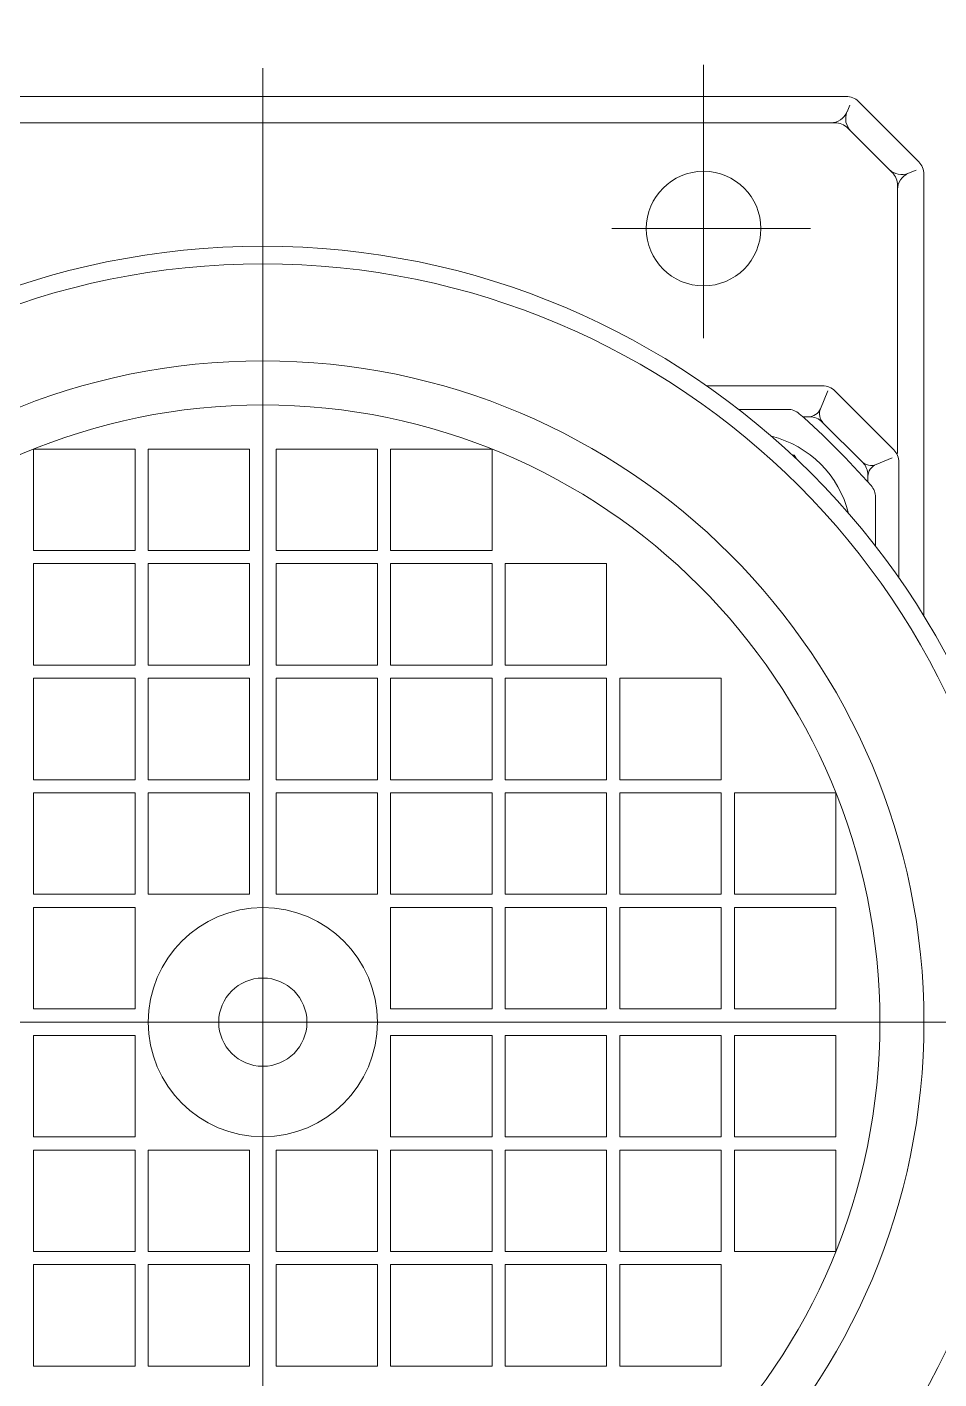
# Model space of a CAD drawing. Header units: millimetres. Extents: x 226317 to 226469, y 8188100 to 8188260.
# Drawn here: x 226393.8782 to 226393.9817, y 8188235.6684 to 8188235.8217 of the extents above; entities that cross this region are included whole.
import ezdxf

# ---------------------------------------------------------------- set-up
doc = ezdxf.new("R2010")
doc.units = ezdxf.units.MM
doc.linetypes.add('IMPORT-RAYABARRA', pattern=[0.8499999999999998, 0.2999999999999999, -0.2999999999999999, 0, -0.25])
doc.layers.add('0-BLOCK-SANIT', color=8, linetype='Continuous', lineweight=25)
doc.layers.add('MQ.TUBERÍA PVC 20mmø', color=3, linetype='IMPORT-RAYABARRA')

# ---------------------------------------------------------------- blocks, each defined once
blk = doc.blocks.new('ASDA')
at = {"layer": '0-BLOCK-SANIT', "color": 8, "lineweight": 0}
for p, q in [((-1.772102834132966, -5.13368521630764, -9.698933451613519e-07), (-1.772102834132966, -4.916381139308214, -9.698933451613519e-07)), ((-1.772102834132966, -5.13368521630764, -9.698933451613519e-07), (-1.772102834132966, -4.916381139308214, -9.698933451613519e-07)), ((-1.722102589381393, -4.946994328871369, -9.698933451613519e-07), (-1.722102589381393, -4.91601013764739, -9.698933451613519e-07)), ((-1.722102589381393, -4.946994328871369, -9.698933451613519e-07), (-1.722102589381393, -4.91601013764739, -9.698933451613519e-07)), ((-1.705933398974594, -4.91958493553102, -9.698933451613519e-07), (-1.838275195506867, -4.91958493553102, -9.698933451613519e-07)), ((-1.705933398974594, -4.91958493553102, -9.698933451613519e-07), (-1.838275195506867, -4.91958493553102, -9.698933451613519e-07)), ((-1.697689674270805, -4.926999688148499, -9.698933451613519e-07), (-1.704518107173499, -4.920171430334449, -9.698933451613519e-07)), ((-1.697689674270805, -4.926999688148499, -9.698933451613519e-07), (-1.704518107173499, -4.920171430334449, -9.698933451613519e-07)), ((-1.705515538749751, -4.920582154765725, -9.698933451613519e-07), (-1.705833903921302, -4.921350736171007, -9.698933451613519e-07)), ((-1.705515538749751, -4.920582154765725, -9.698933451613519e-07), (-1.705833903921302, -4.921350736171007, -9.698933451613519e-07)), ((-1.707175585848745, -4.922584936022758, -9.698933451613519e-07), (-1.837032032606658, -4.922584936022758, -9.698933451613519e-07)), ((-1.707175585848745, -4.922584936022758, -9.698933451613519e-07), (-1.837032032606658, -4.922584936022758, -9.698933451613519e-07)), ((-1.700689682213124, -4.928242342546582, -9.698933451613519e-07), (-1.705760510114487, -4.923171643167734, -9.698933451613519e-07)), ((-1.700689682213124, -4.928242342546582, -9.698933451613519e-07), (-1.705760510114487, -4.923171643167734, -9.698933451613519e-07)), ((-1.697993510810193, -4.927953684702516, -9.698933451613519e-07), (-1.698869347048458, -4.928316472098231, -9.698933451613519e-07)), ((-1.697993510810193, -4.927953684702516, -9.698933451613519e-07), (-1.698869347048458, -4.928316472098231, -9.698933451613519e-07)), ((-1.697104298917111, -4.978549962863326, -9.698933451613519e-07), (-1.697104298917111, -4.928413519635797, -9.698933451613519e-07)), ((-1.697104298917111, -4.978549962863326, -9.698933451613519e-07), (-1.697104298917111, -4.928413519635797, -9.698933451613519e-07)), ((-1.700104299408849, -4.960093267261982, -9.698933451613519e-07), (-1.700104299408849, -4.929656164720654, -9.698933451613519e-07)), ((-1.700104299408849, -4.960093267261982, -9.698933451613519e-07), (-1.700104299408849, -4.929656164720654, -9.698933451613519e-07)), ((-1.732515675423201, -4.934584967792034, -9.698933451613519e-07), (-1.709959767234977, -4.934584967792034, -9.698933451613519e-07)), ((-1.732515675423201, -4.934584967792034, -9.698933451613519e-07), (-1.709959767234977, -4.934584967792034, -9.698933451613519e-07)), ((-1.721739794535097, -4.952421423047781, -9.698933451613519e-07), (-1.708604542014655, -4.952421423047781, -9.698933451613519e-07)), ((-1.721739794535097, -4.952421423047781, -9.698933451613519e-07), (-1.708604542014655, -4.952421423047781, -9.698933451613519e-07)), ((-1.708003678766545, -4.952973105013371, -9.698933451613519e-07), (-1.708847140369471, -4.955009367316961, -9.698933451613519e-07)), ((-1.708003678766545, -4.952973105013371, -9.698933451613519e-07), (-1.708847140369471, -4.955009367316961, -9.698933451613519e-07)), ((-1.700525549647864, -4.959671990945935, -9.698933451613519e-07), (-1.707190233690199, -4.95300730317831, -9.698933451613519e-07)), ((-1.700525549647864, -4.959671990945935, -9.698933451613519e-07), (-1.707190233690199, -4.95300730317831, -9.698933451613519e-07)), ((-1.712571827170905, -4.955084936693311, -9.698933451613519e-07), (-1.718123586324509, -4.955084936693311, -9.698933451613519e-07)), ((-1.712571827170905, -4.955084936693311, -9.698933451613519e-07), (-1.718123586324509, -4.955084936693311, -9.698933451613519e-07)), ((-1.710060107929166, -4.955934941768646, -9.698933451613519e-07), (-1.710854298842605, -4.955934941768646, -9.698933451613519e-07)), ((-1.710060107929166, -4.955934941768646, -9.698933451613519e-07), (-1.710854298842605, -4.955934941768646, -9.698933451613519e-07)), ((-1.704039070231374, -4.961127378046513, -9.698933451613519e-07), (-1.708645622653421, -4.956520827487111, -9.698933451613519e-07)), ((-1.704039070231374, -4.961127378046513, -9.698933451613519e-07), (-1.708645622653421, -4.956520827487111, -9.698933451613519e-07)), ((-1.786602833715733, -4.959584936499596, -9.698933451613519e-07), (-1.798102834669407, -4.959584936499596, -9.698933451613519e-07)), ((-1.798102834669407, -4.959584936499596, -9.698933451613519e-07), (-1.798102834669407, -4.971084935590625, -9.698933451613519e-07)), ((-1.786602833715733, -4.959584936499596, -9.698933451613519e-07), (-1.798102834669407, -4.959584936499596, -9.698933451613519e-07)), ((-1.798102834669407, -4.959584936499596, -9.698933451613519e-07), (-1.798102834669407, -4.971084935590625, -9.698933451613519e-07)), ((-1.786602833715733, -4.959584936499596, -9.698933451613519e-07), (-1.786602833715733, -4.971084935590625, -9.698933451613519e-07)), ((-1.786602833715733, -4.959584936499596, -9.698933451613519e-07), (-1.786602833715733, -4.971084935590625, -9.698933451613519e-07)), ((-1.785102834401187, -4.959584936499596, -9.698933451613519e-07), (-1.785102834401187, -4.971084935590625, -9.698933451613519e-07)), ((-1.773602833447512, -4.959584936499596, -9.698933451613519e-07), (-1.785102834401187, -4.959584936499596, -9.698933451613519e-07)), ((-1.785102834401187, -4.959584936499596, -9.698933451613519e-07), (-1.785102834401187, -4.971084935590625, -9.698933451613519e-07)), ((-1.773602833447512, -4.959584936499596, -9.698933451613519e-07), (-1.785102834401187, -4.959584936499596, -9.698933451613519e-07)), ((-1.773602833447512, -4.959584936499596, -9.698933451613519e-07), (-1.773602833447512, -4.971084935590625, -9.698933451613519e-07)), ((-1.773602833447512, -4.959584936499596, -9.698933451613519e-07), (-1.773602833447512, -4.971084935590625, -9.698933451613519e-07)), ((-1.770602832955774, -4.971084935590625, -9.698933451613519e-07), (-1.770602832955774, -4.959584936499596, -9.698933451613519e-07)), ((-1.759102833864745, -4.959584936499596, -9.698933451613519e-07), (-1.770602832955774, -4.959584936499596, -9.698933451613519e-07)), ((-1.770602832955774, -4.971084935590625, -9.698933451613519e-07), (-1.770602832955774, -4.959584936499596, -9.698933451613519e-07)), ((-1.759102833864745, -4.959584936499596, -9.698933451613519e-07), (-1.770602832955774, -4.959584936499596, -9.698933451613519e-07)), ((-1.759102833864745, -4.971084935590625, -9.698933451613519e-07), (-1.759102833864745, -4.959584936499596, -9.698933451613519e-07)), ((-1.759102833864745, -4.971084935590625, -9.698933451613519e-07), (-1.759102833864745, -4.959584936499596, -9.698933451613519e-07)), ((-1.757602834550198, -4.971084935590625, -9.698933451613519e-07), (-1.757602834550198, -4.959584936499596, -9.698933451613519e-07)), ((-1.746102835459169, -4.959584936499596, -9.698933451613519e-07), (-1.757602834550198, -4.959584936499596, -9.698933451613519e-07)), ((-1.746102835459169, -4.959584936499596, -9.698933451613519e-07), (-1.757602834550198, -4.959584936499596, -9.698933451613519e-07)), ((-1.757602834550198, -4.971084935590625, -9.698933451613519e-07), (-1.757602834550198, -4.959584936499596, -9.698933451613519e-07)), ((-1.746102835459169, -4.971084935590625, -9.698933451613519e-07), (-1.746102835459169, -4.959584936499596, -9.698933451613519e-07)), ((-1.746102835459169, -4.971084935590625, -9.698933451613519e-07), (-1.746102835459169, -4.959584936499596, -9.698933451613519e-07)), ((-1.712025440705474, -4.960283299908042, -9.698933451613519e-07), (-1.711816217226442, -4.960283299908042, -9.698933451613519e-07)), ((-1.712025440705474, -4.960283299908042, -9.698933451613519e-07), (-1.711816217226442, -4.960283299908042, -9.698933451613519e-07)), ((-1.711816323397215, -4.960283393040299, -9.698933451613519e-07), (-1.711567846534308, -4.96071376465261, -9.698933451613519e-07)), ((-1.711816323397215, -4.960283393040299, -9.698933451613519e-07), (-1.711567846534308, -4.96071376465261, -9.698933451613519e-07)), ((-1.700723822636064, -4.960582457482815, -9.698933451613519e-07), (-1.702527373505291, -4.961329514160752, -9.698933451613519e-07)), ((-1.700723822636064, -4.960582457482815, -9.698933451613519e-07), (-1.702527373505291, -4.961329514160752, -9.698933451613519e-07)), ((-1.699939501879271, -4.961086248978972, -9.698933451613519e-07), (-1.699939501879271, -4.974221715703607, -9.698933451613519e-07)), ((-1.699939501879271, -4.961086248978972, -9.698933451613519e-07), (-1.699939501879271, -4.974221715703607, -9.698933451613519e-07)), ((-1.703452929330524, -4.96254150941968, -9.698933451613519e-07), (-1.703452929330524, -4.963336065411568, -9.698933451613519e-07)), ((-1.703452929330524, -4.96254150941968, -9.698933451613519e-07), (-1.703452929330524, -4.963336065411568, -9.698933451613519e-07)), ((-1.70260112680262, -4.970607977360487, -9.698933451613519e-07), (-1.70260112680262, -4.965055547654629, -9.698933451613519e-07)), ((-1.70260112680262, -4.970607977360487, -9.698933451613519e-07), (-1.70260112680262, -4.965055547654629, -9.698933451613519e-07)), ((-1.786602833715733, -4.971084935590625, -9.698933451613519e-07), (-1.798102834669407, -4.971084935590625, -9.698933451613519e-07)), ((-1.786602833715733, -4.971084935590625, -9.698933451613519e-07), (-1.798102834669407, -4.971084935590625, -9.698933451613519e-07)), ((-1.773602833447512, -4.971084935590625, -9.698933451613519e-07), (-1.785102834401187, -4.971084935590625, -9.698933451613519e-07)), ((-1.773602833447512, -4.971084935590625, -9.698933451613519e-07), (-1.785102834401187, -4.971084935590625, -9.698933451613519e-07)), ((-1.759102833864745, -4.971084935590625, -9.698933451613519e-07), (-1.770602832955774, -4.971084935590625, -9.698933451613519e-07)), ((-1.759102833864745, -4.971084935590625, -9.698933451613519e-07), (-1.770602832955774, -4.971084935590625, -9.698933451613519e-07)), ((-1.746102835459169, -4.971084935590625, -9.698933451613519e-07), (-1.757602834550198, -4.971084935590625, -9.698933451613519e-07)), ((-1.746102835459169, -4.971084935590625, -9.698933451613519e-07), (-1.757602834550198, -4.971084935590625, -9.698933451613519e-07)), ((-1.786602833715733, -4.972584934905171, -9.698933451613519e-07), (-1.798102834669407, -4.972584934905171, -9.698933451613519e-07)), ((-1.798102834669407, -4.972584934905171, -9.698933451613519e-07), (-1.798102834669407, -4.984084935858846, -9.698933451613519e-07)), ((-1.786602833715733, -4.972584934905171, -9.698933451613519e-07), (-1.798102834669407, -4.972584934905171, -9.698933451613519e-07)), ((-1.798102834669407, -4.972584934905171, -9.698933451613519e-07), (-1.798102834669407, -4.984084935858846, -9.698933451613519e-07)), ((-1.786602833715733, -4.972584934905171, -9.698933451613519e-07), (-1.786602833715733, -4.984084935858846, -9.698933451613519e-07)), ((-1.786602833715733, -4.972584934905171, -9.698933451613519e-07), (-1.786602833715733, -4.984084935858846, -9.698933451613519e-07)), ((-1.773602833447512, -4.972584934905171, -9.698933451613519e-07), (-1.785102834401187, -4.972584934905171, -9.698933451613519e-07)), ((-1.785102834401187, -4.972584934905171, -9.698933451613519e-07), (-1.785102834401187, -4.984084935858846, -9.698933451613519e-07)), ((-1.773602833447512, -4.972584934905171, -9.698933451613519e-07), (-1.785102834401187, -4.972584934905171, -9.698933451613519e-07)), ((-1.785102834401187, -4.972584934905171, -9.698933451613519e-07), (-1.785102834401187, -4.984084935858846, -9.698933451613519e-07)), ((-1.773602833447512, -4.972584934905171, -9.698933451613519e-07), (-1.773602833447512, -4.984084935858846, -9.698933451613519e-07)), ((-1.773602833447512, -4.972584934905171, -9.698933451613519e-07), (-1.773602833447512, -4.984084935858846, -9.698933451613519e-07)), ((-1.759102833864745, -4.972584934905171, -9.698933451613519e-07), (-1.770602832955774, -4.972584934905171, -9.698933451613519e-07)), ((-1.770602832955774, -4.984084935858846, -9.698933451613519e-07), (-1.770602832955774, -4.972584934905171, -9.698933451613519e-07)), ((-1.770602832955774, -4.984084935858846, -9.698933451613519e-07), (-1.770602832955774, -4.972584934905171, -9.698933451613519e-07)), ((-1.759102833864745, -4.972584934905171, -9.698933451613519e-07), (-1.770602832955774, -4.972584934905171, -9.698933451613519e-07)), ((-1.759102833864745, -4.984084935858846, -9.698933451613519e-07), (-1.759102833864745, -4.972584934905171, -9.698933451613519e-07)), ((-1.759102833864745, -4.984084935858846, -9.698933451613519e-07), (-1.759102833864745, -4.972584934905171, -9.698933451613519e-07)), ((-1.757602834550198, -4.984084935858846, -9.698933451613519e-07), (-1.757602834550198, -4.972584934905171, -9.698933451613519e-07)), ((-1.746102835459169, -4.972584934905171, -9.698933451613519e-07), (-1.757602834550198, -4.972584934905171, -9.698933451613519e-07)), ((-1.746102835459169, -4.972584934905171, -9.698933451613519e-07), (-1.757602834550198, -4.972584934905171, -9.698933451613519e-07)), ((-1.757602834550198, -4.984084935858846, -9.698933451613519e-07), (-1.757602834550198, -4.972584934905171, -9.698933451613519e-07)), ((-1.746102835459169, -4.984084935858846, -9.698933451613519e-07), (-1.746102835459169, -4.972584934905171, -9.698933451613519e-07)), ((-1.746102835459169, -4.984084935858846, -9.698933451613519e-07), (-1.746102835459169, -4.972584934905171, -9.698933451613519e-07)), ((-1.744602834281977, -4.984084935858846, -9.698933451613519e-07), (-1.744602834281977, -4.972584934905171, -9.698933451613519e-07)), ((-1.733102833328303, -4.972584934905171, -9.698933451613519e-07), (-1.744602834281977, -4.972584934905171, -9.698933451613519e-07)), ((-1.733102833328303, -4.972584934905171, -9.698933451613519e-07), (-1.744602834281977, -4.972584934905171, -9.698933451613519e-07)), ((-1.744602834281977, -4.984084935858846, -9.698933451613519e-07), (-1.744602834281977, -4.972584934905171, -9.698933451613519e-07)), ((-1.733102833328303, -4.984084935858846, -9.698933451613519e-07), (-1.733102833328303, -4.972584934905171, -9.698933451613519e-07)), ((-1.733102833328303, -4.984084935858846, -9.698933451613519e-07), (-1.733102833328303, -4.972584934905171, -9.698933451613519e-07)), ((-1.786602833715733, -4.984084935858846, -9.698933451613519e-07), (-1.798102834669407, -4.984084935858846, -9.698933451613519e-07)), ((-1.786602833715733, -4.984084935858846, -9.698933451613519e-07), (-1.798102834669407, -4.984084935858846, -9.698933451613519e-07)), ((-1.773602833447512, -4.984084935858846, -9.698933451613519e-07), (-1.785102834401187, -4.984084935858846, -9.698933451613519e-07)), ((-1.773602833447512, -4.984084935858846, -9.698933451613519e-07), (-1.785102834401187, -4.984084935858846, -9.698933451613519e-07)), ((-1.759102833864745, -4.984084935858846, -9.698933451613519e-07), (-1.770602832955774, -4.984084935858846, -9.698933451613519e-07)), ((-1.759102833864745, -4.984084935858846, -9.698933451613519e-07), (-1.770602832955774, -4.984084935858846, -9.698933451613519e-07)), ((-1.746102835459169, -4.984084935858846, -9.698933451613519e-07), (-1.757602834550198, -4.984084935858846, -9.698933451613519e-07)), ((-1.746102835459169, -4.984084935858846, -9.698933451613519e-07), (-1.757602834550198, -4.984084935858846, -9.698933451613519e-07)), ((-1.733102833328303, -4.984084935858846, -9.698933451613519e-07), (-1.744602834281977, -4.984084935858846, -9.698933451613519e-07)), ((-1.733102833328303, -4.984084935858846, -9.698933451613519e-07), (-1.744602834281977, -4.984084935858846, -9.698933451613519e-07)), ((-1.786602833715733, -4.985584935173392, -9.698933451613519e-07), (-1.798102834669407, -4.985584935173392, -9.698933451613519e-07)), ((-1.798102834669407, -4.985584935173392, -9.698933451613519e-07), (-1.798102834669407, -4.997084936127067, -9.698933451613519e-07)), ((-1.786602833715733, -4.985584935173392, -9.698933451613519e-07), (-1.798102834669407, -4.985584935173392, -9.698933451613519e-07)), ((-1.798102834669407, -4.985584935173392, -9.698933451613519e-07), (-1.798102834669407, -4.997084936127067, -9.698933451613519e-07)), ((-1.786602833715733, -4.985584935173392, -9.698933451613519e-07), (-1.786602833715733, -4.997084936127067, -9.698933451613519e-07)), ((-1.786602833715733, -4.985584935173392, -9.698933451613519e-07), (-1.786602833715733, -4.997084936127067, -9.698933451613519e-07)), ((-1.773602833447512, -4.985584935173392, -9.698933451613519e-07), (-1.785102834401187, -4.985584935173392, -9.698933451613519e-07)), ((-1.785102834401187, -4.985584935173392, -9.698933451613519e-07), (-1.785102834401187, -4.997084936127067, -9.698933451613519e-07)), ((-1.773602833447512, -4.985584935173392, -9.698933451613519e-07), (-1.785102834401187, -4.985584935173392, -9.698933451613519e-07)), ((-1.785102834401187, -4.985584935173392, -9.698933451613519e-07), (-1.785102834401187, -4.997084936127067, -9.698933451613519e-07)), ((-1.773602833447512, -4.985584935173392, -9.698933451613519e-07), (-1.773602833447512, -4.997084936127067, -9.698933451613519e-07)), ((-1.773602833447512, -4.985584935173392, -9.698933451613519e-07), (-1.773602833447512, -4.997084936127067, -9.698933451613519e-07)), ((-1.759102833864745, -4.985584935173392, -9.698933451613519e-07), (-1.770602832955774, -4.985584935173392, -9.698933451613519e-07)), ((-1.770602832955774, -4.997084936127067, -9.698933451613519e-07), (-1.770602832955774, -4.985584935173392, -9.698933451613519e-07)), ((-1.770602832955774, -4.997084936127067, -9.698933451613519e-07), (-1.770602832955774, -4.985584935173392, -9.698933451613519e-07)), ((-1.759102833864745, -4.985584935173392, -9.698933451613519e-07), (-1.770602832955774, -4.985584935173392, -9.698933451613519e-07)), ((-1.759102833864745, -4.997084936127067, -9.698933451613519e-07), (-1.759102833864745, -4.985584935173392, -9.698933451613519e-07)), ((-1.759102833864745, -4.997084936127067, -9.698933451613519e-07), (-1.759102833864745, -4.985584935173392, -9.698933451613519e-07)), ((-1.757602834550198, -4.997084936127067, -9.698933451613519e-07), (-1.757602834550198, -4.985584935173392, -9.698933451613519e-07)), ((-1.746102835459169, -4.985584935173392, -9.698933451613519e-07), (-1.757602834550198, -4.985584935173392, -9.698933451613519e-07)), ((-1.746102835459169, -4.985584935173392, -9.698933451613519e-07), (-1.757602834550198, -4.985584935173392, -9.698933451613519e-07)), ((-1.757602834550198, -4.997084936127067, -9.698933451613519e-07), (-1.757602834550198, -4.985584935173392, -9.698933451613519e-07)), ((-1.746102835459169, -4.997084936127067, -9.698933451613519e-07), (-1.746102835459169, -4.985584935173392, -9.698933451613519e-07)), ((-1.746102835459169, -4.997084936127067, -9.698933451613519e-07), (-1.746102835459169, -4.985584935173392, -9.698933451613519e-07)), ((-1.744602834281977, -4.997084936127067, -9.698933451613519e-07), (-1.744602834281977, -4.985584935173392, -9.698933451613519e-07)), ((-1.733102833328303, -4.985584935173392, -9.698933451613519e-07), (-1.744602834281977, -4.985584935173392, -9.698933451613519e-07)), ((-1.744602834281977, -4.997084936127067, -9.698933451613519e-07), (-1.744602834281977, -4.985584935173392, -9.698933451613519e-07)), ((-1.733102833328303, -4.985584935173392, -9.698933451613519e-07), (-1.744602834281977, -4.985584935173392, -9.698933451613519e-07)), ((-1.733102833328303, -4.997084936127067, -9.698933451613519e-07), (-1.733102833328303, -4.985584935173392, -9.698933451613519e-07)), ((-1.733102833328303, -4.997084936127067, -9.698933451613519e-07), (-1.733102833328303, -4.985584935173392, -9.698933451613519e-07)), ((-1.731602834013756, -4.997084936127067, -9.698933451613519e-07), (-1.731602834013756, -4.985584935173392, -9.698933451613519e-07)), ((-1.720102833060082, -4.985584935173392, -9.698933451613519e-07), (-1.731602834013756, -4.985584935173392, -9.698933451613519e-07)), ((-1.720102833060082, -4.985584935173392, -9.698933451613519e-07), (-1.731602834013756, -4.985584935173392, -9.698933451613519e-07)), ((-1.731602834013756, -4.997084936127067, -9.698933451613519e-07), (-1.731602834013756, -4.985584935173392, -9.698933451613519e-07)), ((-1.720102833060082, -4.997084936127067, -9.698933451613519e-07), (-1.720102833060082, -4.985584935173392, -9.698933451613519e-07)), ((-1.720102833060082, -4.997084936127067, -9.698933451613519e-07), (-1.720102833060082, -4.985584935173392, -9.698933451613519e-07)), ((-1.786602833715733, -4.997084936127067, -9.698933451613519e-07), (-1.798102834669407, -4.997084936127067, -9.698933451613519e-07)), ((-1.786602833715733, -4.997084936127067, -9.698933451613519e-07), (-1.798102834669407, -4.997084936127067, -9.698933451613519e-07)), ((-1.773602833447512, -4.997084936127067, -9.698933451613519e-07), (-1.785102834401187, -4.997084936127067, -9.698933451613519e-07)), ((-1.773602833447512, -4.997084936127067, -9.698933451613519e-07), (-1.785102834401187, -4.997084936127067, -9.698933451613519e-07)), ((-1.759102833864745, -4.997084936127067, -9.698933451613519e-07), (-1.770602832955774, -4.997084936127067, -9.698933451613519e-07)), ((-1.759102833864745, -4.997084936127067, -9.698933451613519e-07), (-1.770602832955774, -4.997084936127067, -9.698933451613519e-07)), ((-1.746102835459169, -4.997084936127067, -9.698933451613519e-07), (-1.757602834550198, -4.997084936127067, -9.698933451613519e-07)), ((-1.746102835459169, -4.997084936127067, -9.698933451613519e-07), (-1.757602834550198, -4.997084936127067, -9.698933451613519e-07)), ((-1.733102833328303, -4.997084936127067, -9.698933451613519e-07), (-1.744602834281977, -4.997084936127067, -9.698933451613519e-07)), ((-1.733102833328303, -4.997084936127067, -9.698933451613519e-07), (-1.744602834281977, -4.997084936127067, -9.698933451613519e-07)), ((-1.720102833060082, -4.997084936127067, -9.698933451613519e-07), (-1.731602834013756, -4.997084936127067, -9.698933451613519e-07)), ((-1.720102833060082, -4.997084936127067, -9.698933451613519e-07), (-1.731602834013756, -4.997084936127067, -9.698933451613519e-07)), ((-1.786602833715733, -4.998584935441613, -9.698933451613519e-07), (-1.798102834669407, -4.998584935441613, -9.698933451613519e-07)), ((-1.798102834669407, -4.998584935441613, -9.698933451613519e-07), (-1.798102834669407, -5.010084936395288, -9.698933451613519e-07)), ((-1.786602833715733, -4.998584935441613, -9.698933451613519e-07), (-1.798102834669407, -4.998584935441613, -9.698933451613519e-07)), ((-1.798102834669407, -4.998584935441613, -9.698933451613519e-07), (-1.798102834669407, -5.010084936395288, -9.698933451613519e-07)), ((-1.786602833715733, -4.998584935441613, -9.698933451613519e-07), (-1.786602833715733, -5.010084936395288, -9.698933451613519e-07)), ((-1.786602833715733, -4.998584935441613, -9.698933451613519e-07), (-1.786602833715733, -5.010084936395288, -9.698933451613519e-07)), ((-1.785102834401187, -4.998584935441613, -9.698933451613519e-07), (-1.785102834401187, -5.010084936395288, -9.698933451613519e-07)), ((-1.773602833447512, -4.998584935441613, -9.698933451613519e-07), (-1.785102834401187, -4.998584935441613, -9.698933451613519e-07)), ((-1.785102834401187, -4.998584935441613, -9.698933451613519e-07), (-1.785102834401187, -5.010084936395288, -9.698933451613519e-07)), ((-1.773602833447512, -4.998584935441613, -9.698933451613519e-07), (-1.785102834401187, -4.998584935441613, -9.698933451613519e-07)), ((-1.773602833447512, -4.998584935441613, -9.698933451613519e-07), (-1.773602833447512, -5.010084936395288, -9.698933451613519e-07)), ((-1.773602833447512, -4.998584935441613, -9.698933451613519e-07), (-1.773602833447512, -5.010084936395288, -9.698933451613519e-07)), ((-1.759102833864745, -4.998584935441613, -9.698933451613519e-07), (-1.770602832955774, -4.998584935441613, -9.698933451613519e-07)), ((-1.770602832955774, -5.010084936395288, -9.698933451613519e-07), (-1.770602832955774, -4.998584935441613, -9.698933451613519e-07)), ((-1.770602832955774, -5.010084936395288, -9.698933451613519e-07), (-1.770602832955774, -4.998584935441613, -9.698933451613519e-07)), ((-1.759102833864745, -4.998584935441613, -9.698933451613519e-07), (-1.770602832955774, -4.998584935441613, -9.698933451613519e-07)), ((-1.759102833864745, -5.010084936395288, -9.698933451613519e-07), (-1.759102833864745, -4.998584935441613, -9.698933451613519e-07)), ((-1.759102833864745, -5.010084936395288, -9.698933451613519e-07), (-1.759102833864745, -4.998584935441613, -9.698933451613519e-07)), ((-1.757602834550198, -5.010084936395288, -9.698933451613519e-07), (-1.757602834550198, -4.998584935441613, -9.698933451613519e-07)), ((-1.746102835459169, -4.998584935441613, -9.698933451613519e-07), (-1.757602834550198, -4.998584935441613, -9.698933451613519e-07)), ((-1.746102835459169, -4.998584935441613, -9.698933451613519e-07), (-1.757602834550198, -4.998584935441613, -9.698933451613519e-07)), ((-1.757602834550198, -5.010084936395288, -9.698933451613519e-07), (-1.757602834550198, -4.998584935441613, -9.698933451613519e-07)), ((-1.746102835459169, -5.010084936395288, -9.698933451613519e-07), (-1.746102835459169, -4.998584935441613, -9.698933451613519e-07)), ((-1.746102835459169, -5.010084936395288, -9.698933451613519e-07), (-1.746102835459169, -4.998584935441613, -9.698933451613519e-07)), ((-1.744602834281977, -5.010084936395288, -9.698933451613519e-07), (-1.744602834281977, -4.998584935441613, -9.698933451613519e-07)), ((-1.733102833328303, -4.998584935441613, -9.698933451613519e-07), (-1.744602834281977, -4.998584935441613, -9.698933451613519e-07)), ((-1.744602834281977, -5.010084936395288, -9.698933451613519e-07), (-1.744602834281977, -4.998584935441613, -9.698933451613519e-07)), ((-1.733102833328303, -4.998584935441613, -9.698933451613519e-07), (-1.744602834281977, -4.998584935441613, -9.698933451613519e-07)), ((-1.733102833328303, -5.010084936395288, -9.698933451613519e-07), (-1.733102833328303, -4.998584935441613, -9.698933451613519e-07)), ((-1.733102833328303, -5.010084936395288, -9.698933451613519e-07), (-1.733102833328303, -4.998584935441613, -9.698933451613519e-07)), ((-1.731602834013756, -5.010084936395288, -9.698933451613519e-07), (-1.731602834013756, -4.998584935441613, -9.698933451613519e-07)), ((-1.720102833060082, -4.998584935441613, -9.698933451613519e-07), (-1.731602834013756, -4.998584935441613, -9.698933451613519e-07)), ((-1.731602834013756, -5.010084936395288, -9.698933451613519e-07), (-1.731602834013756, -4.998584935441613, -9.698933451613519e-07)), ((-1.720102833060082, -4.998584935441613, -9.698933451613519e-07), (-1.731602834013756, -4.998584935441613, -9.698933451613519e-07)), ((-1.720102833060082, -5.010084936395288, -9.698933451613519e-07), (-1.720102833060082, -4.998584935441613, -9.698933451613519e-07)), ((-1.720102833060082, -5.010084936395288, -9.698933451613519e-07), (-1.720102833060082, -4.998584935441613, -9.698933451613519e-07)), ((-1.718602833745535, -5.010084936395288, -9.698933451613519e-07), (-1.718602833745535, -4.998584935441613, -9.698933451613519e-07)), ((-1.707102834654506, -4.998584935441613, -9.698933451613519e-07), (-1.718602833745535, -4.998584935441613, -9.698933451613519e-07)), ((-1.707102834654506, -4.998584935441613, -9.698933451613519e-07), (-1.718602833745535, -4.998584935441613, -9.698933451613519e-07)), ((-1.718602833745535, -5.010084936395288, -9.698933451613519e-07), (-1.718602833745535, -4.998584935441613, -9.698933451613519e-07)), ((-1.707102834654506, -5.010084936395288, -9.698933451613519e-07), (-1.707102834654506, -4.998584935441613, -9.698933451613519e-07)), ((-1.707102834654506, -5.010084936395288, -9.698933451613519e-07), (-1.707102834654506, -4.998584935441613, -9.698933451613519e-07)), ((-1.786602833715733, -5.010084936395288, -9.698933451613519e-07), (-1.798102834669407, -5.010084936395288, -9.698933451613519e-07)), ((-1.786602833715733, -5.010084936395288, -9.698933451613519e-07), (-1.798102834669407, -5.010084936395288, -9.698933451613519e-07)), ((-1.773602833447512, -5.010084936395288, -9.698933451613519e-07), (-1.785102834401187, -5.010084936395288, -9.698933451613519e-07)), ((-1.773602833447512, -5.010084936395288, -9.698933451613519e-07), (-1.785102834401187, -5.010084936395288, -9.698933451613519e-07)), ((-1.759102833864745, -5.010084936395288, -9.698933451613519e-07), (-1.770602832955774, -5.010084936395288, -9.698933451613519e-07)), ((-1.759102833864745, -5.010084936395288, -9.698933451613519e-07), (-1.770602832955774, -5.010084936395288, -9.698933451613519e-07)), ((-1.746102835459169, -5.010084936395288, -9.698933451613519e-07), (-1.757602834550198, -5.010084936395288, -9.698933451613519e-07)), ((-1.746102835459169, -5.010084936395288, -9.698933451613519e-07), (-1.757602834550198, -5.010084936395288, -9.698933451613519e-07)), ((-1.733102833328303, -5.010084936395288, -9.698933451613519e-07), (-1.744602834281977, -5.010084936395288, -9.698933451613519e-07)), ((-1.733102833328303, -5.010084936395288, -9.698933451613519e-07), (-1.744602834281977, -5.010084936395288, -9.698933451613519e-07)), ((-1.720102833060082, -5.010084936395288, -9.698933451613519e-07), (-1.731602834013756, -5.010084936395288, -9.698933451613519e-07)), ((-1.720102833060082, -5.010084936395288, -9.698933451613519e-07), (-1.731602834013756, -5.010084936395288, -9.698933451613519e-07)), ((-1.707102834654506, -5.010084936395288, -9.698933451613519e-07), (-1.718602833745535, -5.010084936395288, -9.698933451613519e-07)), ((-1.707102834654506, -5.010084936395288, -9.698933451613519e-07), (-1.718602833745535, -5.010084936395288, -9.698933451613519e-07)), ((-1.786602833715733, -5.011584935709834, -9.698933451613519e-07), (-1.798102834669407, -5.011584935709834, -9.698933451613519e-07)), ((-1.798102834669407, -5.011584935709834, -9.698933451613519e-07), (-1.798102834669407, -5.023084936663508, -9.698933451613519e-07)), ((-1.786602833715733, -5.011584935709834, -9.698933451613519e-07), (-1.798102834669407, -5.011584935709834, -9.698933451613519e-07)), ((-1.798102834669407, -5.011584935709834, -9.698933451613519e-07), (-1.798102834669407, -5.023084936663508, -9.698933451613519e-07)), ((-1.786602833715733, -5.011584935709834, -9.698933451613519e-07), (-1.786602833715733, -5.023084936663508, -9.698933451613519e-07)), ((-1.786602833715733, -5.011584935709834, -9.698933451613519e-07), (-1.786602833715733, -5.023084936663508, -9.698933451613519e-07)), ((-1.746102835459169, -5.011584935709834, -9.698933451613519e-07), (-1.757602834550198, -5.011584935709834, -9.698933451613519e-07)), ((-1.757602834550198, -5.023084936663508, -9.698933451613519e-07), (-1.757602834550198, -5.011584935709834, -9.698933451613519e-07)), ((-1.746102835459169, -5.011584935709834, -9.698933451613519e-07), (-1.757602834550198, -5.011584935709834, -9.698933451613519e-07)), ((-1.757602834550198, -5.023084936663508, -9.698933451613519e-07), (-1.757602834550198, -5.011584935709834, -9.698933451613519e-07)), ((-1.746102835459169, -5.023084936663508, -9.698933451613519e-07), (-1.746102835459169, -5.011584935709834, -9.698933451613519e-07)), ((-1.746102835459169, -5.023084936663508, -9.698933451613519e-07), (-1.746102835459169, -5.011584935709834, -9.698933451613519e-07)), ((-1.744602834281977, -5.023084936663508, -9.698933451613519e-07), (-1.744602834281977, -5.011584935709834, -9.698933451613519e-07)), ((-1.733102833328303, -5.011584935709834, -9.698933451613519e-07), (-1.744602834281977, -5.011584935709834, -9.698933451613519e-07)), ((-1.744602834281977, -5.023084936663508, -9.698933451613519e-07), (-1.744602834281977, -5.011584935709834, -9.698933451613519e-07)), ((-1.733102833328303, -5.011584935709834, -9.698933451613519e-07), (-1.744602834281977, -5.011584935709834, -9.698933451613519e-07)), ((-1.733102833328303, -5.023084936663508, -9.698933451613519e-07), (-1.733102833328303, -5.011584935709834, -9.698933451613519e-07)), ((-1.733102833328303, -5.023084936663508, -9.698933451613519e-07), (-1.733102833328303, -5.011584935709834, -9.698933451613519e-07)), ((-1.731602834013756, -5.023084936663508, -9.698933451613519e-07), (-1.731602834013756, -5.011584935709834, -9.698933451613519e-07)), ((-1.720102833060082, -5.011584935709834, -9.698933451613519e-07), (-1.731602834013756, -5.011584935709834, -9.698933451613519e-07)), ((-1.731602834013756, -5.023084936663508, -9.698933451613519e-07), (-1.731602834013756, -5.011584935709834, -9.698933451613519e-07)), ((-1.720102833060082, -5.011584935709834, -9.698933451613519e-07), (-1.731602834013756, -5.011584935709834, -9.698933451613519e-07)), ((-1.720102833060082, -5.023084936663508, -9.698933451613519e-07), (-1.720102833060082, -5.011584935709834, -9.698933451613519e-07)), ((-1.720102833060082, -5.023084936663508, -9.698933451613519e-07), (-1.720102833060082, -5.011584935709834, -9.698933451613519e-07)), ((-1.718602833745535, -5.023084936663508, -9.698933451613519e-07), (-1.718602833745535, -5.011584935709834, -9.698933451613519e-07)), ((-1.707102834654506, -5.011584935709834, -9.698933451613519e-07), (-1.718602833745535, -5.011584935709834, -9.698933451613519e-07)), ((-1.718602833745535, -5.023084936663508, -9.698933451613519e-07), (-1.718602833745535, -5.011584935709834, -9.698933451613519e-07)), ((-1.707102834654506, -5.011584935709834, -9.698933451613519e-07), (-1.718602833745535, -5.011584935709834, -9.698933451613519e-07)), ((-1.707102834654506, -5.023084936663508, -9.698933451613519e-07), (-1.707102834654506, -5.011584935709834, -9.698933451613519e-07)), ((-1.707102834654506, -5.023084936663508, -9.698933451613519e-07), (-1.707102834654506, -5.011584935709834, -9.698933451613519e-07)), ((-1.786602833715733, -5.023084936663508, -9.698933451613519e-07), (-1.798102834669407, -5.023084936663508, -9.698933451613519e-07)), ((-1.786602833715733, -5.023084936663508, -9.698933451613519e-07), (-1.798102834669407, -5.023084936663508, -9.698933451613519e-07)), ((-1.746102835459169, -5.023084936663508, -9.698933451613519e-07), (-1.757602834550198, -5.023084936663508, -9.698933451613519e-07)), ((-1.746102835459169, -5.023084936663508, -9.698933451613519e-07), (-1.757602834550198, -5.023084936663508, -9.698933451613519e-07)), ((-1.733102833328303, -5.023084936663508, -9.698933451613519e-07), (-1.744602834281977, -5.023084936663508, -9.698933451613519e-07)), ((-1.733102833328303, -5.023084936663508, -9.698933451613519e-07), (-1.744602834281977, -5.023084936663508, -9.698933451613519e-07)), ((-1.720102833060082, -5.023084936663508, -9.698933451613519e-07), (-1.731602834013756, -5.023084936663508, -9.698933451613519e-07)), ((-1.720102833060082, -5.023084936663508, -9.698933451613519e-07), (-1.731602834013756, -5.023084936663508, -9.698933451613519e-07)), ((-1.707102834654506, -5.023084936663508, -9.698933451613519e-07), (-1.718602833745535, -5.023084936663508, -9.698933451613519e-07)), ((-1.707102834654506, -5.023084936663508, -9.698933451613519e-07), (-1.718602833745535, -5.023084936663508, -9.698933451613519e-07)), ((-1.641520069388207, -5.024584935978055, -9.698933451613519e-07), (-1.902399708924349, -5.024584935978055, -9.698933451613519e-07)), ((-1.641520069388207, -5.024584935978055, -9.698933451613519e-07), (-1.902399708924349, -5.024584935978055, -9.698933451613519e-07)), ((-1.798102834669407, -5.026084935292602, -9.698933451613519e-07), (-1.786602833715733, -5.026084935292602, -9.698933451613519e-07)), ((-1.798102834669407, -5.026084935292602, -9.698933451613519e-07), (-1.798102834669407, -5.037584936246276, -9.698933451613519e-07)), ((-1.798102834669407, -5.026084935292602, -9.698933451613519e-07), (-1.786602833715733, -5.026084935292602, -9.698933451613519e-07)), ((-1.798102834669407, -5.026084935292602, -9.698933451613519e-07), (-1.798102834669407, -5.037584936246276, -9.698933451613519e-07)), ((-1.786602833715733, -5.026084935292602, -9.698933451613519e-07), (-1.786602833715733, -5.037584936246276, -9.698933451613519e-07)), ((-1.786602833715733, -5.026084935292602, -9.698933451613519e-07), (-1.786602833715733, -5.037584936246276, -9.698933451613519e-07)), ((-1.757602834550198, -5.037584936246276, -9.698933451613519e-07), (-1.757602834550198, -5.026084935292602, -9.698933451613519e-07)), ((-1.757602834550198, -5.037584936246276, -9.698933451613519e-07), (-1.757602834550198, -5.026084935292602, -9.698933451613519e-07)), ((-1.757602834550198, -5.026084935292602, -9.698933451613519e-07), (-1.746102835459169, -5.026084935292602, -9.698933451613519e-07)), ((-1.757602834550198, -5.026084935292602, -9.698933451613519e-07), (-1.746102835459169, -5.026084935292602, -9.698933451613519e-07)), ((-1.746102835459169, -5.037584936246276, -9.698933451613519e-07), (-1.746102835459169, -5.026084935292602, -9.698933451613519e-07)), ((-1.746102835459169, -5.037584936246276, -9.698933451613519e-07), (-1.746102835459169, -5.026084935292602, -9.698933451613519e-07)), ((-1.744602834281977, -5.037584936246276, -9.698933451613519e-07), (-1.744602834281977, -5.026084935292602, -9.698933451613519e-07)), ((-1.744602834281977, -5.037584936246276, -9.698933451613519e-07), (-1.744602834281977, -5.026084935292602, -9.698933451613519e-07)), ((-1.744602834281977, -5.026084935292602, -9.698933451613519e-07), (-1.733102833328303, -5.026084935292602, -9.698933451613519e-07)), ((-1.744602834281977, -5.026084935292602, -9.698933451613519e-07), (-1.733102833328303, -5.026084935292602, -9.698933451613519e-07)), ((-1.733102833328303, -5.037584936246276, -9.698933451613519e-07), (-1.733102833328303, -5.026084935292602, -9.698933451613519e-07)), ((-1.733102833328303, -5.037584936246276, -9.698933451613519e-07), (-1.733102833328303, -5.026084935292602, -9.698933451613519e-07)), ((-1.731602834013756, -5.037584936246276, -9.698933451613519e-07), (-1.731602834013756, -5.026084935292602, -9.698933451613519e-07)), ((-1.731602834013756, -5.037584936246276, -9.698933451613519e-07), (-1.731602834013756, -5.026084935292602, -9.698933451613519e-07)), ((-1.731602834013756, -5.026084935292602, -9.698933451613519e-07), (-1.720102833060082, -5.026084935292602, -9.698933451613519e-07)), ((-1.731602834013756, -5.026084935292602, -9.698933451613519e-07), (-1.720102833060082, -5.026084935292602, -9.698933451613519e-07)), ((-1.720102833060082, -5.037584936246276, -9.698933451613519e-07), (-1.720102833060082, -5.026084935292602, -9.698933451613519e-07)), ((-1.720102833060082, -5.037584936246276, -9.698933451613519e-07), (-1.720102833060082, -5.026084935292602, -9.698933451613519e-07)), ((-1.718602833745535, -5.026084935292602, -9.698933451613519e-07), (-1.707102834654506, -5.026084935292602, -9.698933451613519e-07)), ((-1.718602833745535, -5.037584936246276, -9.698933451613519e-07), (-1.718602833745535, -5.026084935292602, -9.698933451613519e-07)), ((-1.718602833745535, -5.026084935292602, -9.698933451613519e-07), (-1.707102834654506, -5.026084935292602, -9.698933451613519e-07)), ((-1.718602833745535, -5.037584936246276, -9.698933451613519e-07), (-1.718602833745535, -5.026084935292602, -9.698933451613519e-07)), ((-1.707102834654506, -5.037584936246276, -9.698933451613519e-07), (-1.707102834654506, -5.026084935292602, -9.698933451613519e-07)), ((-1.707102834654506, -5.037584936246276, -9.698933451613519e-07), (-1.707102834654506, -5.026084935292602, -9.698933451613519e-07)), ((-1.798102834669407, -5.037584936246276, -9.698933451613519e-07), (-1.786602833715733, -5.037584936246276, -9.698933451613519e-07)), ((-1.798102834669407, -5.037584936246276, -9.698933451613519e-07), (-1.786602833715733, -5.037584936246276, -9.698933451613519e-07)), ((-1.757602834550198, -5.037584936246276, -9.698933451613519e-07), (-1.746102835459169, -5.037584936246276, -9.698933451613519e-07)), ((-1.757602834550198, -5.037584936246276, -9.698933451613519e-07), (-1.746102835459169, -5.037584936246276, -9.698933451613519e-07)), ((-1.744602834281977, -5.037584936246276, -9.698933451613519e-07), (-1.733102833328303, -5.037584936246276, -9.698933451613519e-07)), ((-1.744602834281977, -5.037584936246276, -9.698933451613519e-07), (-1.733102833328303, -5.037584936246276, -9.698933451613519e-07)), ((-1.731602834013756, -5.037584936246276, -9.698933451613519e-07), (-1.720102833060082, -5.037584936246276, -9.698933451613519e-07)), ((-1.731602834013756, -5.037584936246276, -9.698933451613519e-07), (-1.720102833060082, -5.037584936246276, -9.698933451613519e-07)), ((-1.718602833745535, -5.037584936246276, -9.698933451613519e-07), (-1.707102834654506, -5.037584936246276, -9.698933451613519e-07)), ((-1.718602833745535, -5.037584936246276, -9.698933451613519e-07), (-1.707102834654506, -5.037584936246276, -9.698933451613519e-07)), ((-1.798102834669407, -5.039084935560822, -9.698933451613519e-07), (-1.798102834669407, -5.050584936514497, -9.698933451613519e-07)), ((-1.798102834669407, -5.039084935560822, -9.698933451613519e-07), (-1.786602833715733, -5.039084935560822, -9.698933451613519e-07)), ((-1.798102834669407, -5.039084935560822, -9.698933451613519e-07), (-1.798102834669407, -5.050584936514497, -9.698933451613519e-07)), ((-1.798102834669407, -5.039084935560822, -9.698933451613519e-07), (-1.786602833715733, -5.039084935560822, -9.698933451613519e-07)), ((-1.786602833715733, -5.039084935560822, -9.698933451613519e-07), (-1.786602833715733, -5.050584936514497, -9.698933451613519e-07)), ((-1.786602833715733, -5.039084935560822, -9.698933451613519e-07), (-1.786602833715733, -5.050584936514497, -9.698933451613519e-07)), ((-1.785102834401187, -5.039084935560822, -9.698933451613519e-07), (-1.773602833447512, -5.039084935560822, -9.698933451613519e-07)), ((-1.785102834401187, -5.039084935560822, -9.698933451613519e-07), (-1.785102834401187, -5.050584936514497, -9.698933451613519e-07)), ((-1.785102834401187, -5.039084935560822, -9.698933451613519e-07), (-1.773602833447512, -5.039084935560822, -9.698933451613519e-07)), ((-1.785102834401187, -5.039084935560822, -9.698933451613519e-07), (-1.785102834401187, -5.050584936514497, -9.698933451613519e-07)), ((-1.773602833447512, -5.039084935560822, -9.698933451613519e-07), (-1.773602833447512, -5.050584936514497, -9.698933451613519e-07)), ((-1.773602833447512, -5.039084935560822, -9.698933451613519e-07), (-1.773602833447512, -5.050584936514497, -9.698933451613519e-07)), ((-1.770602832955774, -5.050584936514497, -9.698933451613519e-07), (-1.770602832955774, -5.039084935560822, -9.698933451613519e-07)), ((-1.770602832955774, -5.039084935560822, -9.698933451613519e-07), (-1.759102833864745, -5.039084935560822, -9.698933451613519e-07)), ((-1.770602832955774, -5.050584936514497, -9.698933451613519e-07), (-1.770602832955774, -5.039084935560822, -9.698933451613519e-07)), ((-1.770602832955774, -5.039084935560822, -9.698933451613519e-07), (-1.759102833864745, -5.039084935560822, -9.698933451613519e-07)), ((-1.759102833864745, -5.050584936514497, -9.698933451613519e-07), (-1.759102833864745, -5.039084935560822, -9.698933451613519e-07)), ((-1.759102833864745, -5.050584936514497, -9.698933451613519e-07), (-1.759102833864745, -5.039084935560822, -9.698933451613519e-07)), ((-1.757602834550198, -5.039084935560822, -9.698933451613519e-07), (-1.746102835459169, -5.039084935560822, -9.698933451613519e-07)), ((-1.757602834550198, -5.039084935560822, -9.698933451613519e-07), (-1.746102835459169, -5.039084935560822, -9.698933451613519e-07)), ((-1.757602834550198, -5.050584936514497, -9.698933451613519e-07), (-1.757602834550198, -5.039084935560822, -9.698933451613519e-07)), ((-1.757602834550198, -5.050584936514497, -9.698933451613519e-07), (-1.757602834550198, -5.039084935560822, -9.698933451613519e-07)), ((-1.746102835459169, -5.050584936514497, -9.698933451613519e-07), (-1.746102835459169, -5.039084935560822, -9.698933451613519e-07)), ((-1.746102835459169, -5.050584936514497, -9.698933451613519e-07), (-1.746102835459169, -5.039084935560822, -9.698933451613519e-07)), ((-1.744602834281977, -5.039084935560822, -9.698933451613519e-07), (-1.733102833328303, -5.039084935560822, -9.698933451613519e-07)), ((-1.744602834281977, -5.039084935560822, -9.698933451613519e-07), (-1.733102833328303, -5.039084935560822, -9.698933451613519e-07)), ((-1.744602834281977, -5.050584936514497, -9.698933451613519e-07), (-1.744602834281977, -5.039084935560822, -9.698933451613519e-07)), ((-1.744602834281977, -5.050584936514497, -9.698933451613519e-07), (-1.744602834281977, -5.039084935560822, -9.698933451613519e-07)), ((-1.733102833328303, -5.050584936514497, -9.698933451613519e-07), (-1.733102833328303, -5.039084935560822, -9.698933451613519e-07)), ((-1.733102833328303, -5.050584936514497, -9.698933451613519e-07), (-1.733102833328303, -5.039084935560822, -9.698933451613519e-07)), ((-1.731602834013756, -5.039084935560822, -9.698933451613519e-07), (-1.720102833060082, -5.039084935560822, -9.698933451613519e-07)), ((-1.731602834013756, -5.039084935560822, -9.698933451613519e-07), (-1.720102833060082, -5.039084935560822, -9.698933451613519e-07)), ((-1.731602834013756, -5.050584936514497, -9.698933451613519e-07), (-1.731602834013756, -5.039084935560822, -9.698933451613519e-07)), ((-1.731602834013756, -5.050584936514497, -9.698933451613519e-07), (-1.731602834013756, -5.039084935560822, -9.698933451613519e-07)), ((-1.720102833060082, -5.050584936514497, -9.698933451613519e-07), (-1.720102833060082, -5.039084935560822, -9.698933451613519e-07)), ((-1.720102833060082, -5.050584936514497, -9.698933451613519e-07), (-1.720102833060082, -5.039084935560822, -9.698933451613519e-07)), ((-1.718602833745535, -5.039084935560822, -9.698933451613519e-07), (-1.707102834654506, -5.039084935560822, -9.698933451613519e-07)), ((-1.718602833745535, -5.039084935560822, -9.698933451613519e-07), (-1.707102834654506, -5.039084935560822, -9.698933451613519e-07)), ((-1.718602833745535, -5.050584936514497, -9.698933451613519e-07), (-1.718602833745535, -5.039084935560822, -9.698933451613519e-07)), ((-1.718602833745535, -5.050584936514497, -9.698933451613519e-07), (-1.718602833745535, -5.039084935560822, -9.698933451613519e-07)), ((-1.707102834654506, -5.050584936514497, -9.698933451613519e-07), (-1.707102834654506, -5.039084935560822, -9.698933451613519e-07)), ((-1.707102834654506, -5.050584936514497, -9.698933451613519e-07), (-1.707102834654506, -5.039084935560822, -9.698933451613519e-07)), ((-1.798102834669407, -5.050584936514497, -9.698933451613519e-07), (-1.786602833715733, -5.050584936514497, -9.698933451613519e-07)), ((-1.798102834669407, -5.050584936514497, -9.698933451613519e-07), (-1.786602833715733, -5.050584936514497, -9.698933451613519e-07)), ((-1.785102834401187, -5.050584936514497, -9.698933451613519e-07), (-1.773602833447512, -5.050584936514497, -9.698933451613519e-07)), ((-1.785102834401187, -5.050584936514497, -9.698933451613519e-07), (-1.773602833447512, -5.050584936514497, -9.698933451613519e-07)), ((-1.770602832955774, -5.050584936514497, -9.698933451613519e-07), (-1.759102833864745, -5.050584936514497, -9.698933451613519e-07)), ((-1.770602832955774, -5.050584936514497, -9.698933451613519e-07), (-1.759102833864745, -5.050584936514497, -9.698933451613519e-07)), ((-1.757602834550198, -5.050584936514497, -9.698933451613519e-07), (-1.746102835459169, -5.050584936514497, -9.698933451613519e-07)), ((-1.757602834550198, -5.050584936514497, -9.698933451613519e-07), (-1.746102835459169, -5.050584936514497, -9.698933451613519e-07)), ((-1.744602834281977, -5.050584936514497, -9.698933451613519e-07), (-1.733102833328303, -5.050584936514497, -9.698933451613519e-07)), ((-1.744602834281977, -5.050584936514497, -9.698933451613519e-07), (-1.733102833328303, -5.050584936514497, -9.698933451613519e-07)), ((-1.731602834013756, -5.050584936514497, -9.698933451613519e-07), (-1.720102833060082, -5.050584936514497, -9.698933451613519e-07)), ((-1.731602834013756, -5.050584936514497, -9.698933451613519e-07), (-1.720102833060082, -5.050584936514497, -9.698933451613519e-07)), ((-1.718602833745535, -5.050584936514497, -9.698933451613519e-07), (-1.707102834654506, -5.050584936514497, -9.698933451613519e-07)), ((-1.718602833745535, -5.050584936514497, -9.698933451613519e-07), (-1.707102834654506, -5.050584936514497, -9.698933451613519e-07)), ((-1.798102834669407, -5.052084935829043, -9.698933451613519e-07), (-1.798102834669407, -5.063584934920073, -9.698933451613519e-07)), ((-1.798102834669407, -5.052084935829043, -9.698933451613519e-07), (-1.786602833715733, -5.052084935829043, -9.698933451613519e-07)), ((-1.798102834669407, -5.052084935829043, -9.698933451613519e-07), (-1.798102834669407, -5.063584934920073, -9.698933451613519e-07)), ((-1.798102834669407, -5.052084935829043, -9.698933451613519e-07), (-1.786602833715733, -5.052084935829043, -9.698933451613519e-07)), ((-1.786602833715733, -5.052084935829043, -9.698933451613519e-07), (-1.786602833715733, -5.063584934920073, -9.698933451613519e-07)), ((-1.786602833715733, -5.052084935829043, -9.698933451613519e-07), (-1.786602833715733, -5.063584934920073, -9.698933451613519e-07)), ((-1.785102834401187, -5.052084935829043, -9.698933451613519e-07), (-1.773602833447512, -5.052084935829043, -9.698933451613519e-07)), ((-1.785102834401187, -5.052084935829043, -9.698933451613519e-07), (-1.785102834401187, -5.063584934920073, -9.698933451613519e-07)), ((-1.785102834401187, -5.052084935829043, -9.698933451613519e-07), (-1.773602833447512, -5.052084935829043, -9.698933451613519e-07)), ((-1.785102834401187, -5.052084935829043, -9.698933451613519e-07), (-1.785102834401187, -5.063584934920073, -9.698933451613519e-07)), ((-1.773602833447512, -5.052084935829043, -9.698933451613519e-07), (-1.773602833447512, -5.063584934920073, -9.698933451613519e-07)), ((-1.773602833447512, -5.052084935829043, -9.698933451613519e-07), (-1.773602833447512, -5.063584934920073, -9.698933451613519e-07)), ((-1.770602832955774, -5.052084935829043, -9.698933451613519e-07), (-1.759102833864745, -5.052084935829043, -9.698933451613519e-07)), ((-1.770602832955774, -5.052084935829043, -9.698933451613519e-07), (-1.759102833864745, -5.052084935829043, -9.698933451613519e-07)), ((-1.770602832955774, -5.063584934920073, -9.698933451613519e-07), (-1.770602832955774, -5.052084935829043, -9.698933451613519e-07)), ((-1.770602832955774, -5.063584934920073, -9.698933451613519e-07), (-1.770602832955774, -5.052084935829043, -9.698933451613519e-07)), ((-1.759102833864745, -5.063584934920073, -9.698933451613519e-07), (-1.759102833864745, -5.052084935829043, -9.698933451613519e-07)), ((-1.759102833864745, -5.063584934920073, -9.698933451613519e-07), (-1.759102833864745, -5.052084935829043, -9.698933451613519e-07)), ((-1.757602834550198, -5.052084935829043, -9.698933451613519e-07), (-1.746102835459169, -5.052084935829043, -9.698933451613519e-07)), ((-1.757602834550198, -5.052084935829043, -9.698933451613519e-07), (-1.746102835459169, -5.052084935829043, -9.698933451613519e-07)), ((-1.757602834550198, -5.063584934920073, -9.698933451613519e-07), (-1.757602834550198, -5.052084935829043, -9.698933451613519e-07)), ((-1.757602834550198, -5.063584934920073, -9.698933451613519e-07), (-1.757602834550198, -5.052084935829043, -9.698933451613519e-07)), ((-1.746102835459169, -5.063584934920073, -9.698933451613519e-07), (-1.746102835459169, -5.052084935829043, -9.698933451613519e-07)), ((-1.746102835459169, -5.063584934920073, -9.698933451613519e-07), (-1.746102835459169, -5.052084935829043, -9.698933451613519e-07)), ((-1.744602834281977, -5.052084935829043, -9.698933451613519e-07), (-1.733102833328303, -5.052084935829043, -9.698933451613519e-07)), ((-1.744602834281977, -5.052084935829043, -9.698933451613519e-07), (-1.733102833328303, -5.052084935829043, -9.698933451613519e-07)), ((-1.744602834281977, -5.063584934920073, -9.698933451613519e-07), (-1.744602834281977, -5.052084935829043, -9.698933451613519e-07)), ((-1.744602834281977, -5.063584934920073, -9.698933451613519e-07), (-1.744602834281977, -5.052084935829043, -9.698933451613519e-07)), ((-1.733102833328303, -5.063584934920073, -9.698933451613519e-07), (-1.733102833328303, -5.052084935829043, -9.698933451613519e-07)), ((-1.733102833328303, -5.063584934920073, -9.698933451613519e-07), (-1.733102833328303, -5.052084935829043, -9.698933451613519e-07)), ((-1.731602834013756, -5.052084935829043, -9.698933451613519e-07), (-1.720102833060082, -5.052084935829043, -9.698933451613519e-07)), ((-1.731602834013756, -5.052084935829043, -9.698933451613519e-07), (-1.720102833060082, -5.052084935829043, -9.698933451613519e-07)), ((-1.731602834013756, -5.063584934920073, -9.698933451613519e-07), (-1.731602834013756, -5.052084935829043, -9.698933451613519e-07)), ((-1.731602834013756, -5.063584934920073, -9.698933451613519e-07), (-1.731602834013756, -5.052084935829043, -9.698933451613519e-07)), ((-1.720102833060082, -5.063584934920073, -9.698933451613519e-07), (-1.720102833060082, -5.052084935829043, -9.698933451613519e-07)), ((-1.720102833060082, -5.063584934920073, -9.698933451613519e-07), (-1.720102833060082, -5.052084935829043, -9.698933451613519e-07)), ((-1.798102834669407, -5.063584934920073, -9.698933451613519e-07), (-1.786602833715733, -5.063584934920073, -9.698933451613519e-07)), ((-1.798102834669407, -5.063584934920073, -9.698933451613519e-07), (-1.786602833715733, -5.063584934920073, -9.698933451613519e-07)), ((-1.785102834401187, -5.063584934920073, -9.698933451613519e-07), (-1.773602833447512, -5.063584934920073, -9.698933451613519e-07)), ((-1.785102834401187, -5.063584934920073, -9.698933451613519e-07), (-1.773602833447512, -5.063584934920073, -9.698933451613519e-07)), ((-1.770602832955774, -5.063584934920073, -9.698933451613519e-07), (-1.759102833864745, -5.063584934920073, -9.698933451613519e-07)), ((-1.770602832955774, -5.063584934920073, -9.698933451613519e-07), (-1.759102833864745, -5.063584934920073, -9.698933451613519e-07)), ((-1.757602834550198, -5.063584934920073, -9.698933451613519e-07), (-1.746102835459169, -5.063584934920073, -9.698933451613519e-07)), ((-1.757602834550198, -5.063584934920073, -9.698933451613519e-07), (-1.746102835459169, -5.063584934920073, -9.698933451613519e-07)), ((-1.744602834281977, -5.063584934920073, -9.698933451613519e-07), (-1.733102833328303, -5.063584934920073, -9.698933451613519e-07)), ((-1.744602834281977, -5.063584934920073, -9.698933451613519e-07), (-1.733102833328303, -5.063584934920073, -9.698933451613519e-07)), ((-1.731602834013756, -5.063584934920073, -9.698933451613519e-07), (-1.720102833060082, -5.063584934920073, -9.698933451613519e-07)), ((-1.731602834013756, -5.063584934920073, -9.698933451613519e-07), (-1.720102833060082, -5.063584934920073, -9.698933451613519e-07))]:
    blk.add_line(p, q, dxfattribs=at)
for centre, radius in [((-1.722103813139256, -4.934584936127067, -9.698933451613519e-07), 0.0065), ((-1.722103813139256, -4.934584936127067, -9.698933451613519e-07), 0.0065), ((-1.772102834132966, -5.024584935978055, -9.698933451613519e-07), 0.08800000000000001), ((-1.772102834132966, -5.024584935978055, -9.698933451613519e-07), 0.08800000000000001), ((-1.772102834132966, -5.024584935978055, -9.698933451613519e-07), 0.086), ((-1.772102834132966, -5.024584935978055, -9.698933451613519e-07), 0.086), ((-1.772102834132966, -5.024584935978055, -9.698933451613519e-07), 0.075), ((-1.772102834132966, -5.024584935978055, -9.698933451613519e-07), 0.075), ((-1.772102834132966, -5.024584935978055, -9.698933451613519e-07), 0.07), ((-1.772102834132966, -5.024584935978055, -9.698933451613519e-07), 0.07), ((-1.772102834132966, -5.024584935978055, -9.698933451613519e-07), 0.013), ((-1.772102834132966, -5.024584935978055, -9.698933451613519e-07), 0.013), ((-1.772102834132966, -5.024584935978055, -9.698933451613519e-07), 0.005), ((-1.772102834132966, -5.024584935978055, -9.698933451613519e-07), 0.005)]:
    blk.add_circle(centre, radius, dxfattribs=at)
for centre, radius, start, end in [((-1.705933398974594, -4.921584935858846, -9.698933451613519e-07), 0.002, 45.0048060282031, 89.99998185731002), ((-1.705933398974594, -4.921584935858846, -9.698933451613519e-07), 0.002, 45.0048060282031, 89.99998185731002), ((-1.707682912645396, -4.9205849673599, -9.698933451613519e-07), 0.002, 269.9993620176429, 337.4991370262474), ((-1.707682912645396, -4.9205849673599, -9.698933451613519e-07), 0.002, 269.9993620176429, 337.4991370262474), ((-1.703987353888806, -4.922115543857217, -9.698933451613519e-07), 0.002, 157.5000269547023, 224.9997809290477), ((-1.703987353888806, -4.922115543857217, -9.698933451613519e-07), 0.002, 157.5000269547023, 224.9997809290477), ((-1.707175585848745, -4.924584936350584, -9.698933451613519e-07), 0.002, 45.00065721639431, 89.99987300117012), ((-1.707175585848745, -4.924584936350584, -9.698933451613519e-07), 0.002, 45.00065721639431, 89.99987300117012), ((-1.699104785395321, -4.928413426503539, -9.698933451613519e-07), 0.002, 359.9996911473835, 45.00074596281626), ((-1.699104785395321, -4.928413426503539, -9.698933451613519e-07), 0.002, 359.9996911473835, 45.00074596281626), ((-1.699634570104536, -4.926468359306455, -9.698933451613519e-07), 0.002, 224.9972682067307, 292.4953830629398), ((-1.699634570104536, -4.926468359306455, -9.698933451613519e-07), 0.002, 224.9972682067307, 292.4953830629398), ((-1.702104541880544, -4.929656071588397, -9.698933451613519e-07), 0.002, 359.9998730011701, 45.00033604077631), ((-1.702104541880544, -4.929656071588397, -9.698933451613519e-07), 0.002, 359.9998730011701, 45.00033604077631), ((-1.69810380920535, -4.930163823068142, -9.698933451613519e-07), 0.002, 112.5069479700463, 180.0003090660599), ((-1.69810380920535, -4.930163823068142, -9.698933451613519e-07), 0.002, 112.5069479700463, 180.0003090660599), ((-1.708604542014655, -4.954421423375607, -9.698933451613519e-07), 0.002, 44.9999161598939, 89.99987300117012), ((-1.708604542014655, -4.954421423375607, -9.698933451613519e-07), 0.002, 44.9999161598939, 89.99987300117012), ((-1.712571827170905, -4.957084935158491, -9.698933451613519e-07), 0.002, 48.59039297617789, 90.0000298820776), ((-1.712571827170905, -4.957084935158491, -9.698933451613519e-07), 0.002, 48.59039297617789, 90.0000298820776), ((-1.710233939287718, -4.9544349424541, -9.698933451613519e-07), 0.0015, 270.0001818537866, 337.4997721287525), ((-1.710233939287718, -4.9544349424541, -9.698933451613519e-07), 0.0015, 270.0001818537866, 337.4997721287525), ((-1.707462205959018, -4.955583013594151, -9.698933451613519e-07), 0.0015, 157.4996441382347, 225.0001639824937), ((-1.707462205959018, -4.955583013594151, -9.698933451613519e-07), 0.0015, 157.4996441382347, 225.0001639824937), ((-1.772101124224719, -5.024584935978055, -9.698933451613519e-07), 0.092, 41.40956172980948, 48.59027680659108), ((-1.772101124224719, -5.024584935978055, -9.698933451613519e-07), 0.092, 41.40956172980948, 48.59027680659108), ((-1.710060107929166, -4.957934942096472, -9.698933451613519e-07), 0.002, 44.99971814329767, 89.99960000704675), ((-1.710060107929166, -4.957934942096472, -9.698933451613519e-07), 0.002, 44.99971814329767, 89.99960000704675), ((-1.717301317898091, -4.969783360138535, -9.698933451613519e-07), 0.012, 13.95388913394905, 76.04617208698825), ((-1.717301317898091, -4.969783360138535, -9.698933451613519e-07), 0.012, 13.95388913394905, 76.04617208698825), ((-1.701939990220126, -4.961086155846715, -9.698933451613519e-07), 0.002, 359.9996781273354, 44.99946217298272), ((-1.701939990220126, -4.961086155846715, -9.698933451613519e-07), 0.002, 359.9996781273354, 44.99946217298272), ((-1.703101368097123, -4.959943730384111, -9.698933451613519e-07), 0.0015, 225.0006551034123, 292.5004639671144), ((-1.703101368097123, -4.959943730384111, -9.698933451613519e-07), 0.0015, 225.0006551034123, 292.5004639671144), ((-1.705453419534024, -4.96254150941968, -9.698933451613519e-07), 0.002, 359.9999611532991, 44.99966320694551), ((-1.705453419534024, -4.96254150941968, -9.698933451613519e-07), 0.002, 359.9999611532991, 44.99966320694551), ((-1.701953418029007, -4.962715366855264, -9.698933451613519e-07), 0.0015, 112.4995711441995, 180.0001451415199), ((-1.701953418029007, -4.962715366855264, -9.698933451613519e-07), 0.0015, 112.4995711441995, 180.0001451415199), ((-1.704601127130445, -4.965055547654629, -9.698933451613519e-07), 0.002, 359.9999270023533, 41.40950723009766), ((-1.704601127130445, -4.965055547654629, -9.698933451613519e-07), 0.002, 359.9999270023533, 41.40950723009766)]:
    blk.add_arc(centre, radius, start, end, dxfattribs=at)
blk = doc.blocks.new('arq. estac.')
blk.add_blockref('ASDA', (226691.0990948746, 8188245.378934816, 8.140818091579953e-09))

msp = doc.modelspace()

# ---------------------------------------------------------------- block references
msp.add_blockref('arq. estac.', (-295.4220376470475, -4.645514124073088))

# ---------------------------------------------------------------- next in the draw order: linework, layer by layer
at = {"layer": 'MQ.TUBERÍA PVC 20mmø', "ltscale": 0.5}
msp.add_arc((226390.1229752903, 8188238.11220064), 3.825705911463506, 310.7639990972522, 45.58693365904281, dxfattribs=at)

doc.saveas('drawing.dxf')
